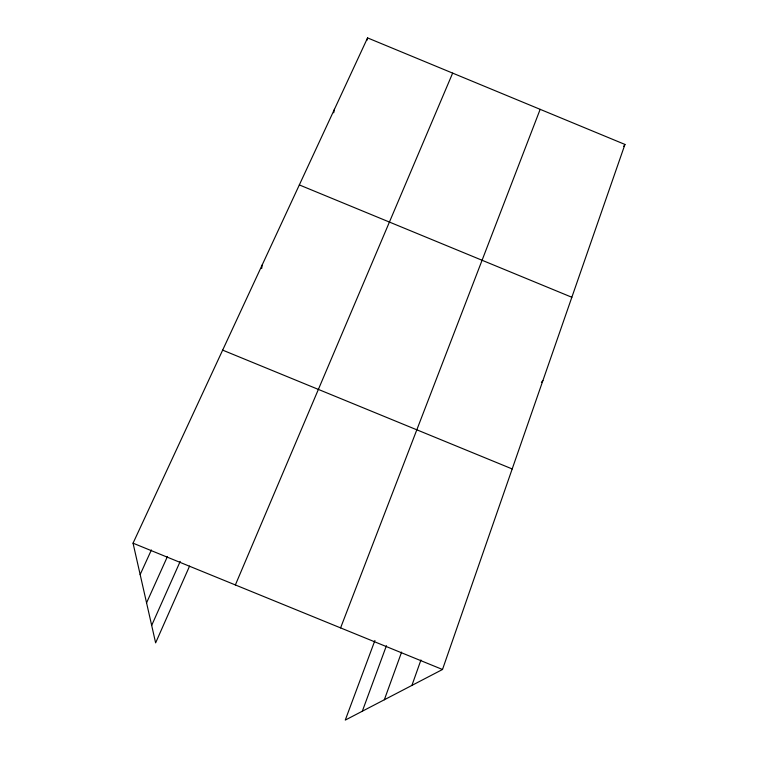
<?xml version="1.0" encoding="UTF-8"?>
<svg xmlns="http://www.w3.org/2000/svg" width="758" height="758" viewBox="0 0 758 758"><rect width="100%" height="100%" fill="white"/><g stroke="black" fill="none" stroke-linecap="round" stroke-linejoin="round"><path stroke-width="1.14" d="M261.69 268.512L262.145 265.044M333.709 112.781L334.42 109.332M367.043 40.193L367.573 37.9L624.952 144.437L442.501 669.494L345.26 720.1L374.916 640.472M411.907 685.422L420.946 659.981M384.334 699.767L401.617 652.079M362.315 711.231L386.428 645.693M340.588 627.899L540.16 109.342M235.368 584.949L452.649 73.119M189.576 566.084L155.627 642.86L133.048 543.183L367.573 37.9M151.676 625.397L180.205 561.403M146.559 602.837L167.452 556.495M140.154 574.573L151.401 549.967M623.644 146.408L624.952 144.437M541.401 382.345L542.908 380.535M133.048 543.183L442.501 669.494M222.653 350.13L512.19 468.946M299.334 184.924L571.845 297.269"/></g></svg>
